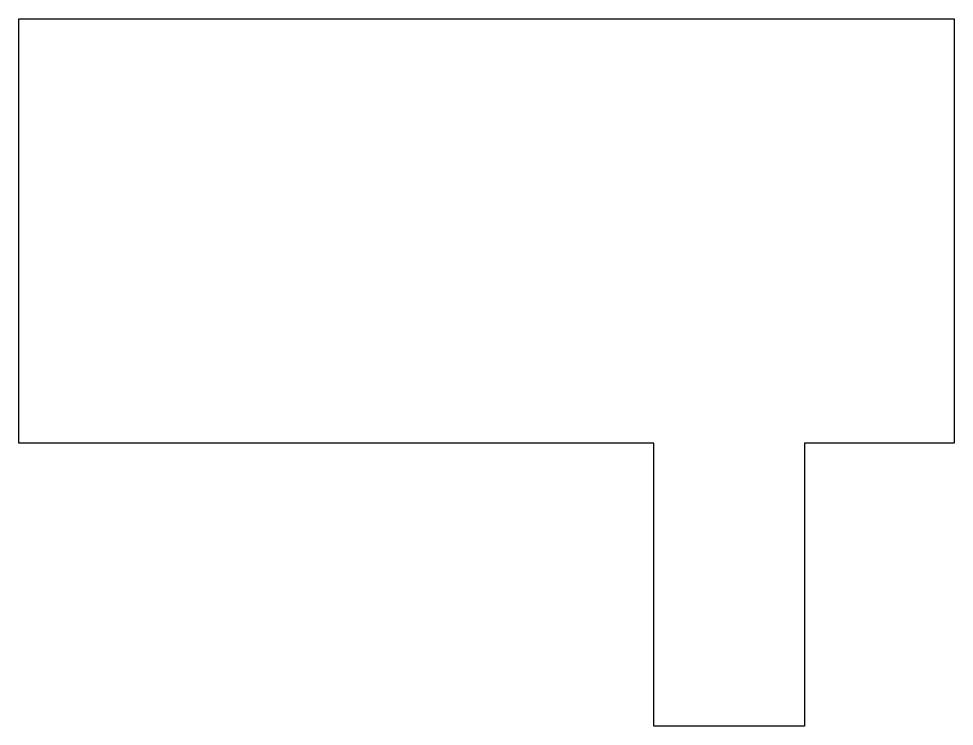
# Model space of a CAD drawing. Header units: millimetres. Extents: x 356.6 to 376.5, y 51 to 66.
import ezdxf

# ---------------------------------------------------------------- set-up
doc = ezdxf.new("R2010")
doc.units = ezdxf.units.MM
doc.layers.get('0').update_dxf_attribs({"linetype": 'CONTINUOUS'})

msp = doc.modelspace()

# ---------------------------------------------------------------- linework, layer by layer
msp.add_lwpolyline([(356.62101, 57), (356.62101, 66), (376.47101, 66), (376.47101, 57), (373.29601, 57), (373.29601, 51), (370.09601, 51), (370.09601, 57)], close=True)

doc.saveas('drawing.dxf')
